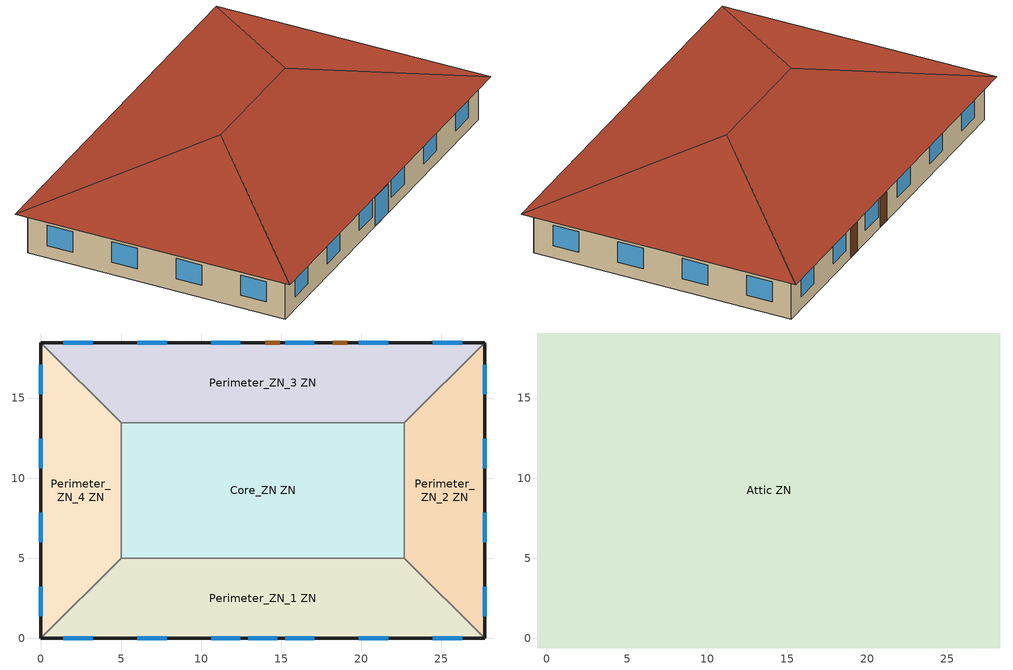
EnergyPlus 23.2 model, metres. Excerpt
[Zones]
Core_ZN ZN
 floor ground (Foundation F 126 Perim 0 Area 14966): 22.69,13.46 22.69,5 5,5 5,13.46 z0
 wall to Perimeter_ZN_2 ZN (Typical Interior Wall): 22.69,5 22.69,13.46 z0:3.05
 wall to Perimeter_ZN_3 ZN (Typical Interior Wall): 22.69,13.46 5,13.46 z0:3.05
 wall to Perimeter_ZN_1 ZN (Typical Interior Wall): 5,5 22.69,5 z0:3.05
 wall to Perimeter_ZN_4 ZN (Typical Interior Wall): 5,13.46 5,5 z0:3.05
Perimeter_ZN_1 ZN
 floor ground (Foundation F 126 Perim 2769 Area 11345): 22.69,5 27.69,0 0,0 5,5 z0
 wall outside (Typical Insulated Wood Framed Exterior Wall R-11.24): 0,0 27.69,0 z0:3.05
 wall to Perimeter_ZN_2 ZN (Typical Interior Wall): 27.69,0 22.69,5 z0:3.05
 wall to Perimeter_ZN_4 ZN (Typical Interior Wall): 5,5 0,0 z0:3.05
 window (U 0.5 SHGC 0.23 Simple Glazing Window U-0.5 SHGC 0.23 2): 12.93,0 14.76,0 z0:2.13
 window (U 0.5 SHGC 0.23 Simple Glazing Window U-0.5 SHGC 0.23): 1.39,0 3.22,0 / 6.01,0 7.84,0 / 10.62,0 12.45,0 / 15.24,0 17.07,0 / 19.85,0 21.68,0 / 24.47,0 26.3,0 z0.9:2.42
Perimeter_ZN_2 ZN
 floor ground (Foundation F 126 Perim 1846 Area 673): 27.69,18.46 27.69,0 22.69,5 22.69,13.46 z0
 wall outside (Typical Insulated Wood Framed Exterior Wall R-11.24): 27.69,0 27.69,18.46 z0:3.05
 wall to Perimeter_ZN_3 ZN (Typical Interior Wall): 27.69,18.46 22.69,13.46 z0:3.05
 window (U 0.5 SHGC 0.23 Simple Glazing Window U-0.5 SHGC 0.23): 27.69,1.39 27.69,3.22 / 27.69,6.01 27.69,7.84 / 27.69,10.62 27.69,12.45 / 27.69,15.24 27.69,17.07 z0.9:2.42
Perimeter_ZN_3 ZN
 floor ground (Foundation F 126 Perim 2769 Area 11345): 27.69,18.46 22.69,13.46 5,13.46 0,18.46 z0
 wall outside (Typical Insulated Wood Framed Exterior Wall R-11.24): 27.69,18.46 0,18.46 z0:3.05
 wall to Perimeter_ZN_4 ZN (Typical Interior Wall): 0,18.46 5,13.46 z0:3.05
 window (U 0.5 SHGC 0.23 Simple Glazing Window U-0.5 SHGC 0.23): 26.3,18.46 24.47,18.46 / 21.68,18.46 19.85,18.46 / 17.07,18.46 15.24,18.46 / 12.45,18.46 10.62,18.46 / 7.84,18.46 6.01,18.46 / 3.22,18.46 1.39,18.46 z0.9:2.42
 door (Typical Insulated Metal Door R-2.7): 14.91,18.46 14,18.46 / 19.13,18.46 18.22,18.46 z0:2.13
Perimeter_ZN_4 ZN
 floor ground (Foundation F 126 Perim 1846 Area 673): 0,18.46 5,13.46 5,5 0,0 z0
 wall outside (Typical Insulated Wood Framed Exterior Wall R-11.24): 0,18.46 0,0 z0:3.05
 window (U 0.5 SHGC 0.23 Simple Glazing Window U-0.5 SHGC 0.23): 0,17.07 0,15.24 / 0,12.45 0,10.62 / 0,7.84 0,6.01 / 0,3.22 0,1.39 z0.9:2.42
Attic ZN
 floor outside (Typical Attic Soffit): 28.29,19.06 28.29,-0.6 27.69,0 27.69,18.46 z3.05; 28.29,19.06 27.69,18.46 0,18.46 -0.6,19.06 z3.05; 27.69,0 28.29,-0.6 -0.6,-0.6 0,0 z3.05; -0.6,19.06 0,18.46 0,0 -0.6,-0.6 z3.05
 floor to Core_ZN ZN (Typical Wood Joist Attic Floor R-37.04 1): 22.69,13.46 22.69,5 5,5 5,13.46 z3.05
 floor to Perimeter_ZN_2 ZN (Typical Wood Joist Attic Floor R-37.04 1): 27.69,18.46 27.69,0 22.69,5 22.69,13.46 z3.05
 floor to Perimeter_ZN_3 ZN (Typical Wood Joist Attic Floor R-37.04 1): 27.69,18.46 22.69,13.46 5,13.46 0,18.46 z3.05
 floor to Perimeter_ZN_1 ZN (Typical Wood Joist Attic Floor R-37.04 1): 22.69,5 27.69,0 0,0 5,5 z3.05
 floor to Perimeter_ZN_4 ZN (Typical Wood Joist Attic Floor R-37.04 1): 0,18.46 5,13.46 5,5 0,0 z3.05
 roof outside (Typical Uninsulated Wood Joist Attic Roof): 18.46,9.23,6.33 28.29,-0.6,3.05 28.29,19.06,3.05; 18.46,9.23,6.33 28.29,19.06,3.05 -0.6,19.06,3.05 9.23,9.23,6.33; 9.23,9.23,6.33 -0.6,-0.6,3.05 28.29,-0.6,3.05 18.46,9.23,6.33; 9.23,9.23,6.33 -0.6,19.06,3.05 -0.6,-0.6,3.05
[Building]
-SmallOffice-ASHRAE 169-2013-1A created: 2024-03-22 11:05:47 +0100: North Axis=0; Terrain=City; Loads Convergence Tolerance Value=0.04; Temperature Convergence Tolerance Value=0.2; Solar Distribution=FullInteriorAndExterior; Maximum Number of Warmup Days=25; Minimum Number of Warmup Days=6
[Site:Location]
Honolulu Intl Arpt_HI_USA: Latitude=21.32; Longitude=-157.93; Time Zone=-10; Elevation=2
[SizingPeriod:DesignDay] Day of Month=21; DryBulb Temperature Range Modifier Type=DefaultMultipliers; Humidity Condition Type=Wetbulb; Barometric Pressure=101301; Rain Indicator=No; Snow Indicator=No; Daylight Saving Time Indicator=No; Begin Environment Reset Mode=FullResetAtBeginEnvironment
Name | Month | Day Type | Maximum DryBulb Temperature | Daily DryBulb Temperature Range | Wetbulb or DewPoint at Maximum DryBulb | Wind Speed | Wind Direction | Solar Model Indicator | ASHRAE Clear Sky Optical Depth for Beam Irradiance taub | ASHRAE Clear Sky Optical Depth for Diffuse Irradiance taud | Sky Clearness
Honolulu Intl Arpt Ann Clg .4% Condns DB=>MWB | 8 | SummerDesignDay | 32.2 | 7.1 | 23.3 | 6.7 | 60 | ASHRAETau | 0.382 | 2.521
Honolulu Intl Arpt Ann Htg 99.6% Condns DB | 2 | WinterDesignDay | 16.2 | 0 | 16.2 | 1.9 | 320 | ASHRAEClearSky |  |  | 0
[Site:GroundTemperature:FCfactorMethod]
January Ground Temperature=26.2; February Ground Temperature=24.8; March Ground Temperature=23.7; April Ground Temperature=22.5; May Ground Temperature=22.8; June Ground Temperature=23.2; July Ground Temperature=23.8; August Ground Temperature=25.2; September Ground Temperature=25.9; October Ground Temperature=26.9; November Ground Temperature=27.1; December Ground Temperature=26.9
[Site:WaterMainsTemperature]
Calculation Method=Correlation; Annual Average Outdoor Air Temperature=24.9167; Maximum Difference In Monthly Average Outdoor Air Temperatures=4.6
[Material] Thermal Absorptance=0.9; Solar Absorptance=0.7
Name | Roughness | Thickness | Conductivity | Density | Specific Heat | Visible Absorptance
25mm Stucco | Smooth | 0.0254 | 0.72 | 1856 | 840 | 0.7
5/8 in. Gypsum Board | MediumSmooth | 0.0159 | 0.16 | 800 | 1090 | 0.7
5/8 in. Plywood | Smooth | 0.0159 | 0.12 | 544 | 1210 | 0.7
Asphalt Shingles | VeryRough | 0.0032 | 0.04 | 1120 | 1260 | 0.7
F08 Metal surface | Smooth | 0.0008 | 45.28 | 7824 | 500 | 0.7
G01 13mm gypsum board | Smooth | 0.0127 | 0.16 | 800 | 1090 | 0.5
Std Wood 6inch | MediumSmooth | 0.15 | 0.12 | 540 | 1210 | 0.7
[Material:NoMass] Roughness=Smooth; Thermal Absorptance=0.9; Solar Absorptance=0.7; Visible Absorptance=0.7
Name | Thermal Resistance
Typical Insulation R-1.85 | 0.326262
Typical Insulation R-35.4 1 | 6.23479
Typical Insulation R-9.06 | 1.59504
[WindowMaterial:SimpleGlazingSystem] UFactor=2.83913; Solar Heat Gain Coefficient=0.23
U 0.5 SHGC 0.23 Simple Glazing U-0.5 SHGC 0.23; U 0.5 SHGC 0.23 Simple Glazing U-0.5 SHGC 0.23 2
[Construction]
InteriorFurnishings: Std Wood 6inch
Typical Attic Soffit: 5/8 in. Plywood
Typical Insulated Metal Door R-2.7: F08 Metal surface, Typical Insulation R-1.85
Typical Insulated Wood Framed Exterior Wall R-11.24: 25mm Stucco, 5/8 in. Gypsum Board, Typical Insulation R-9.06, 5/8 in. Gypsum Board
Typical Interior Wall: G01 13mm gypsum board, G01 13mm gypsum board
Typical Uninsulated Wood Joist Attic Roof: Asphalt Shingles, 5/8 in. Plywood
Typical Wood Joist Attic Floor R-37.04 1: 5/8 in. Gypsum Board, Typical Insulation R-35.4 1
U 0.5 SHGC 0.23 Simple Glazing Window U-0.5 SHGC 0.23: U 0.5 SHGC 0.23 Simple Glazing U-0.5 SHGC 0.23
U 0.5 SHGC 0.23 Simple Glazing Window U-0.5 SHGC 0.23 2: U 0.5 SHGC 0.23 Simple Glazing U-0.5 SHGC 0.23 2
[Construction:FfactorGroundFloor] FFactor=1.26344
Name | Area | PerimeterExposed
Foundation F 126 Perim 0 Area 14966 | 149.6574 | 0
Foundation F 126 Perim 1846 Area 673 | 67.3 | 18.46
Foundation F 126 Perim 2769 Area 11345 | 113.45 | 27.69
[Space]
Name | Zone | Space Type
Attic | Attic ZN | Office Attic
Core_ZN | Core_ZN ZN | Office WholeBuilding - Sm Office
Perimeter_ZN_1 | Perimeter_ZN_1 ZN | Office WholeBuilding - Sm Office
Perimeter_ZN_2 | Perimeter_ZN_2 ZN | Office WholeBuilding - Sm Office
Perimeter_ZN_3 | Perimeter_ZN_3 ZN | Office WholeBuilding - Sm Office
Perimeter_ZN_4 | Perimeter_ZN_4 ZN | Office WholeBuilding - Sm Office
[SpaceList]
Office Attic: Attic
Office WholeBuilding - Sm Office: Perimeter_ZN_1, Perimeter_ZN_2, Perimeter_ZN_3, Perimeter_ZN_4, Core_ZN
[Zone] Multiplier=1
Name | Part of Total Floor Area
Attic ZN | No
Core_ZN ZN; Perimeter_ZN_1 ZN; Perimeter_ZN_2 ZN; Perimeter_ZN_3 ZN; Perimeter_ZN_4 ZN | Yes
[InternalMass] Construction=InteriorFurnishings
Name | Zone or ZoneList | Space or SpaceList | Surface Area
Attic Mass | Attic ZN | Attic | 1135.95
Core_ZN Mass | Core_ZN ZN | Core_ZN | 299.3148
Perimeter_ZN_1 Mass | Perimeter_ZN_1 ZN | Perimeter_ZN_1 | 226.9
Perimeter_ZN_2 Mass | Perimeter_ZN_2 ZN | Perimeter_ZN_2 | 134.6
Perimeter_ZN_3 Mass | Perimeter_ZN_3 ZN | Perimeter_ZN_3 | 226.9
Perimeter_ZN_4 Mass | Perimeter_ZN_4 ZN | Perimeter_ZN_4 | 134.6
[People]
Office WholeBuilding - Sm Office People: Zone or ZoneList or Space or SpaceList=Office WholeBuilding - Sm Office; Number of People Schedule=OfficeSmall BLDG_OCC_SCH; Number of People Calculation Method=People/Area; People per Floor Area=0.0602779; Fraction Radiant=0.3; Activity Level Schedule=OfficeSmall ACTIVITY_SCH; Work Efficiency Schedule=Work Efficiency Schedule; Clothing Insulation Schedule=Clothing Schedule; Air Velocity Schedule=Air Velocity Schedule
[Lights] Schedule=OfficeSmall BLDG_LIGHT_SCH_2013; Design Level Calculation Method=Watts/Area; Watts per Zone Floor Area=6.8889; Return Air Fraction=0; Fraction Radiant=0.7; Fraction Visible=0.2; Fraction Replaceable=1; EndUse Subcategory=General
Name | Zone or ZoneList or Space or SpaceList
Core_ZN-Office WholeBuilding - Sm Office Lights | Core_ZN
Perimeter_ZN_1-Office WholeBuilding - Sm Office Lights | Perimeter_ZN_1
Perimeter_ZN_2-Office WholeBuilding - Sm Office Lights | Perimeter_ZN_2
Perimeter_ZN_3-Office WholeBuilding - Sm Office Lights | Perimeter_ZN_3
Perimeter_ZN_4-Office WholeBuilding - Sm Office Lights | Perimeter_ZN_4
[ElectricEquipment]
Office WholeBuilding - Sm Office Elec Equip: Zone or ZoneList or Space or SpaceList=Office WholeBuilding - Sm Office; Schedule=OfficeSmall BLDG_EQUIP_SCH_2013; Design Level Calculation Method=Watts/Area; Watts per Zone Floor Area=6.78126; Fraction Latent=0; Fraction Radiant=0; Fraction Lost=0; EndUse Subcategory=General
[Daylighting:Controls] Lighting Control Type=Continuous; Minimum Input Power Fraction for Continuous or ContinuousOff Dimming Control=0.2; Minimum Light Output Fraction for Continuous or ContinuousOff Dimming Control=0.2; Number of Stepped Control Steps=1; Probability Lighting will be Reset When Needed in Manual Stepped Control=1; Glare Calculation Azimuth Angle of View Direction Clockwise from Zone yAxis=0; Maximum Allowable Discomfort Glare Index=22; Illuminance Setpoint at Reference Point 1=377; Illuminance Setpoint at Reference Point 2=377
Name | Zone or Space | Glare Calculation Daylighting Reference Point | Daylighting Reference Point 1 | Fraction of Lights Controlled by Reference Point 1 | Daylighting Reference Point 2 | Fraction of Lights Controlled by Reference Point 2
Perimeter_ZN_1 ZN DaylightingControls | Perimeter_ZN_1 ZN | Perimeter_ZN_1 Daylt Sensor 1 | Perimeter_ZN_1 Daylt Sensor 1 | 0.218 | Perimeter_ZN_1 Daylt Sensor 2 | 0.056
Perimeter_ZN_2 ZN DaylightingControls | Perimeter_ZN_2 ZN | Perimeter_ZN_2 Daylt Sensor 1 | Perimeter_ZN_2 Daylt Sensor 1 | 0.231 | Perimeter_ZN_2 Daylt Sensor 2 | 0.051
Perimeter_ZN_3 ZN DaylightingControls | Perimeter_ZN_3 ZN | Perimeter_ZN_3 Daylt Sensor 1 | Perimeter_ZN_3 Daylt Sensor 1 | 0.215 | Perimeter_ZN_3 Daylt Sensor 2 | 0.056
Perimeter_ZN_4 ZN DaylightingControls | Perimeter_ZN_4 ZN | Perimeter_ZN_4 Daylt Sensor 1 | Perimeter_ZN_4 Daylt Sensor 1 | 0.231 | Perimeter_ZN_4 Daylt Sensor 2 | 0.051
[ZoneInfiltration:DesignFlowRate] Temperature Term Coefficient=0; Velocity Squared Term Coefficient=0
Name | Zone or ZoneList or Space or SpaceList | Schedule | Design Flow Rate Calculation Method | Design Flow Rate | Constant Term Coefficient | Velocity Term Coefficient | Flow Rate per Exterior Surface Area
attic Infiltration | Attic | Always On | Flow/Zone | 0.2001 | 1 | 0
entry door Infiltration | Perimeter_ZN_1 | OfficeSmall INFIL_Door_Opening_SCH | Flow/Zone | 0.129785 | 1 | 0
Perimeter_ZN_1 Infiltration | Perimeter_ZN_1 | OfficeSmall INFIL_QUARTER_ON_SCH | Flow/ExteriorArea |  | 0 | 0.224 | 0.000569573
Perimeter_ZN_2 Infiltration | Perimeter_ZN_2 | OfficeSmall INFIL_QUARTER_ON_SCH | Flow/ExteriorArea |  | 0 | 0.224 | 0.000569573
Perimeter_ZN_3 Infiltration | Perimeter_ZN_3 | OfficeSmall INFIL_QUARTER_ON_SCH | Flow/ExteriorArea |  | 0 | 0.224 | 0.000569573
Perimeter_ZN_4 Infiltration | Perimeter_ZN_4 | OfficeSmall INFIL_QUARTER_ON_SCH | Flow/ExteriorArea |  | 0 | 0.224 | 0.000569573
[Exterior:Lights] Control Option=AstronomicalClock; EndUse Subcategory=General
Name | Schedule | Design Level
NonDimming Exterior Lights Def | OfficeSmall Exterior_lighting_schedule_a | 50.7
Occ Sensing Exterior Lights Def | OfficeSmall Exterior_lighting_schedule_b_2016 | 560.6344
[EnergyManagementSystem:Sensor]
Name | OutputVariable or OutputMeter Index Key | OutputVariable or OutputMeter
Business_Sensor | OfficeSmall_BUSINESS_SCH | Schedule Value
Core_ZN_LSr | Core_ZN | Space Lights Electricity Rate
Perimeter_ZN_1_LSr | Perimeter_ZN_1 | Space Lights Electricity Rate
Perimeter_ZN_2_LSr | Perimeter_ZN_2 | Space Lights Electricity Rate
Perimeter_ZN_3_LSr | Perimeter_ZN_3 | Space Lights Electricity Rate
Perimeter_ZN_4_LSr | Perimeter_ZN_4 | Space Lights Electricity Rate
[EnergyManagementSystem:Actuator] Actuated Component Type=Lights; Actuated Component Control Type=Electricity Rate
Name | Actuated Component Unique
Core_ZN_Light1_Actuator | Core_ZN-Office WholeBuilding - Sm Office Lights
Perimeter_ZN_1_Light1_Actuator | Perimeter_ZN_1-Office WholeBuilding - Sm Office Lights
Perimeter_ZN_2_Light1_Actuator | Perimeter_ZN_2-Office WholeBuilding - Sm Office Lights
Perimeter_ZN_3_Light1_Actuator | Perimeter_ZN_3-Office WholeBuilding - Sm Office Lights
Perimeter_ZN_4_Light1_Actuator | Perimeter_ZN_4-Office WholeBuilding - Sm Office Lights
[EnergyManagementSystem:ProgramCallingManager]
SET_Core_ZN_Light_EMS_Program_Manager: AfterPredictorAfterHVACManagers; SET_Core_ZN_Light_EMS_Program
SET_Perimeter_ZN_1_Light_EMS_Program_Manager: AfterPredictorAfterHVACManagers; SET_Perimeter_ZN_1_Light_EMS_Program
SET_Perimeter_ZN_2_Light_EMS_Program_Manager: AfterPredictorAfterHVACManagers; SET_Perimeter_ZN_2_Light_EMS_Program
SET_Perimeter_ZN_3_Light_EMS_Program_Manager: AfterPredictorAfterHVACManagers; SET_Perimeter_ZN_3_Light_EMS_Program
SET_Perimeter_ZN_4_Light_EMS_Program_Manager: AfterPredictorAfterHVACManagers; SET_Perimeter_ZN_4_Light_EMS_Program
[EnergyManagementSystem:Program]
SET_Core_ZN_Light_EMS_Program: SET Core_ZN_LSr_IP=0.093*Core_ZN_LSr/149.65740000000002; IF (Business_Sensor <= 0) && (Core_ZN_LSr_IP >= 0.02); SET Core_ZN_Light1_Actuator = 0.02*149.65740000000002/0.09290304; ELSE; SET Core_ZN_Light1_Actuator = NULL; ENDIF
SET_Perimeter_ZN_1_Light_EMS_Program: SET Perimeter_ZN_1_LSr_IP=0.093*Perimeter_ZN_1_LSr/113.44999999999999; IF (Business_Sensor <= 0) && (Perimeter_ZN_1_LSr_IP >= 0.02); SET Perimeter_ZN_1_Light1_Actuator = 0.02*113.44999999999999/0.09290304; ELSE; SET Perimeter_ZN_1_Light1_Actuator = NULL; ENDIF
SET_Perimeter_ZN_2_Light_EMS_Program: SET Perimeter_ZN_2_LSr_IP=0.093*Perimeter_ZN_2_LSr/67.30000000000001; IF (Business_Sensor <= 0) && (Perimeter_ZN_2_LSr_IP >= 0.02); SET Perimeter_ZN_2_Light1_Actuator = 0.02*67.30000000000001/0.09290304; ELSE; SET Perimeter_ZN_2_Light1_Actuator = NULL; ENDIF
SET_Perimeter_ZN_3_Light_EMS_Program: SET Perimeter_ZN_3_LSr_IP=0.093*Perimeter_ZN_3_LSr/113.45000000000002; IF (Business_Sensor <= 0) && (Perimeter_ZN_3_LSr_IP >= 0.02); SET Perimeter_ZN_3_Light1_Actuator = 0.02*113.45000000000002/0.09290304; ELSE; SET Perimeter_ZN_3_Light1_Actuator = NULL; ENDIF
SET_Perimeter_ZN_4_Light_EMS_Program: SET Perimeter_ZN_4_LSr_IP=0.093*Perimeter_ZN_4_LSr/67.30000000000001; IF (Business_Sensor <= 0) && (Perimeter_ZN_4_LSr_IP >= 0.02); SET Perimeter_ZN_4_Light1_Actuator = 0.02*67.30000000000001/0.09290304; ELSE; SET Perimeter_ZN_4_Light1_Actuator = NULL; ENDIF
[Schedule:Day:Interval]
OfficeSmall BLDG_OCC_SCH Default; OfficeSmall BLDG_OCC_SCH Winter Design Day; Work Efficiency Schedule Default; OfficeSmall BLDG_EQUIP_SCH_2013 Winter Design Day; OfficeSmall BLDG_LIGHT_SCH_2013 Winter Design Day; OfficeSmall INFIL_Door_Opening_SCH Default; OfficeSmall INFIL_Door_Opening_SCH Summer Design Day; OfficeSmall INFIL_Door_Opening_SCH Winter Design Day; OfficeSmall_BUSINESS_SCH Default; OfficeSmall_BUSINESS_SCH Winter Design Day: No, 24:00, 0
OfficeSmall BLDG_OCC_SCH Wkdy Day: No, 06:00, 0, 07:00, 0.11, 08:00, 0.21, 12:00, 1, 13:00, 0.53, 17:00, 1, 18:00, 0.32, 22:00, 0.11, 23:00, 0.05, 24:00, 0
OfficeSmall BLDG_OCC_SCH Summer Design Day; Clothing Schedule Default Winter Clothes; OfficeSmall BLDG_EQUIP_SCH_2013 Summer Design Day; OfficeSmall BLDG_LIGHT_SCH_2013 Summer Design Day; Always On Default; OfficeSmall INFIL_QUARTER_ON_SCH Default; OfficeSmall_BUSINESS_SCH Summer Design Day: No, 24:00, 1
OfficeSmall ACTIVITY_SCH Default; OfficeSmall ACTIVITY_SCH Summer Design Day; OfficeSmall ACTIVITY_SCH Winter Design Day: No, 24:00, 120
Air Velocity Schedule Default: No, 24:00, 0.2
OfficeSmall BLDG_EQUIP_SCH_2013 Wknd Day: No, 24:00, 0.163791
OfficeSmall BLDG_EQUIP_SCH_2013 Default|Wkdy Day; OfficeSmall BLDG_EQUIP_SCH_2013 Default: No, 06:00, 0.409478, 08:00, 0.479753, 12:00, 0.959505, 13:00, 0.901935, 17:00, 0.959505, 18:00, 0.479753, 23:00, 0.191901, 24:00, 0.163791
OfficeSmall BLDG_LIGHT_SCH_2013 Wknd Day: No, 24:00, 0.18
OfficeSmall BLDG_LIGHT_SCH_2013 Default|Wkdy Day; OfficeSmall BLDG_LIGHT_SCH_2013 Default: No, 05:00, 0.18, 06:00, 0.23, 07:00, 0.178641, 08:00, 0.326215, 12:00, 0.699031, 13:00, 0.621361, 17:00, 0.699031, 18:00, 0.473788, 20:00, 0.326215, 22:00, 0.248544, 23:00, 0.178641, 24:00, 0.18
OfficeSmall Exterior_lighting_schedule_a Default; OfficeSmall Exterior_lighting_schedule_a Summer Design Day; OfficeSmall Exterior_lighting_schedule_a Winter Design Day: No, 06:00, 0, 24:00, 1
OfficeSmall Exterior_lighting_schedule_b_2016 Default; OfficeSmall Exterior_lighting_schedule_b_2016 Summer Design Day; OfficeSmall Exterior_lighting_schedule_b_2016 Winter Design Day: No, 06:00, 0.5, 24:00, 1
OfficeSmall INFIL_Door_Opening_SCH Wkdy Day: No, 06:00, 0, 07:00, 0.144, 08:00, 1, 12:00, 0.144, 13:00, 1, 17:00, 0.144, 18:00, 1, 19:00, 0.144, 24:00, 0
OfficeSmall INFIL_QUARTER_ON_SCH SmrDsn|Wkdy Day; OfficeSmall INFIL_QUARTER_ON_SCH Summer Design Day: No, 07:00, 1, 19:00, 0.25, 24:00, 1
OfficeSmall INFIL_QUARTER_ON_SCH Winter Design Day; OfficeSmall INFIL_QUARTER_ON_SCH WntrDsn|Sat Day: No, 07:00, 1, 18:00, 0.25, 24:00, 1
OfficeSmall_BUSINESS_SCH Wkdy Day: No, 06:00, 0, 22:00, 1, 24:00, 0
[Schedule:Week:Daily]
OfficeSmall BLDG_OCC_SCH Week Rule - Jan1-Dec31: OfficeSmall BLDG_OCC_SCH Default, OfficeSmall BLDG_OCC_SCH Wkdy Day, OfficeSmall BLDG_OCC_SCH Wkdy Day, OfficeSmall BLDG_OCC_SCH Wkdy Day, OfficeSmall BLDG_OCC_SCH Wkdy Day, OfficeSmall BLDG_OCC_SCH Wkdy Day, OfficeSmall BLDG_OCC_SCH Default, OfficeSmall BLDG_OCC_SCH Default, OfficeSmall BLDG_OCC_SCH Summer Design Day, OfficeSmall BLDG_OCC_SCH Winter Design Day, OfficeSmall BLDG_OCC_SCH Default, OfficeSmall BLDG_OCC_SCH Default
OfficeSmall ACTIVITY_SCH Week Rule - Jan1-Dec31: OfficeSmall ACTIVITY_SCH Default, OfficeSmall ACTIVITY_SCH Default, OfficeSmall ACTIVITY_SCH Default, OfficeSmall ACTIVITY_SCH Default, OfficeSmall ACTIVITY_SCH Default, OfficeSmall ACTIVITY_SCH Default, OfficeSmall ACTIVITY_SCH Default, OfficeSmall ACTIVITY_SCH Default, OfficeSmall ACTIVITY_SCH Summer Design Day, OfficeSmall ACTIVITY_SCH Winter Design Day, OfficeSmall ACTIVITY_SCH Default, OfficeSmall ACTIVITY_SCH Default
Work Efficiency Schedule Week Rule - Jan1-Dec31: Work Efficiency Schedule Default, Work Efficiency Schedule Default, Work Efficiency Schedule Default, Work Efficiency Schedule Default, Work Efficiency Schedule Default, Work Efficiency Schedule Default, Work Efficiency Schedule Default, Work Efficiency Schedule Default, Work Efficiency Schedule Default, Work Efficiency Schedule Default, Work Efficiency Schedule Default, Work Efficiency Schedule Default
Clothing Schedule Week Rule - Jan1-Dec31: Clothing Schedule Default Winter Clothes, Clothing Schedule Default Winter Clothes, Clothing Schedule Default Winter Clothes, Clothing Schedule Default Winter Clothes, Clothing Schedule Default Winter Clothes, Clothing Schedule Default Winter Clothes, Clothing Schedule Default Winter Clothes, Clothing Schedule Default Winter Clothes, Clothing Schedule Default Winter Clothes, Clothing Schedule Default Winter Clothes, Clothing Schedule Default Winter Clothes, Clothing Schedule Default Winter Clothes
Air Velocity Schedule Week Rule - Jan1-Dec31: Air Velocity Schedule Default, Air Velocity Schedule Default, Air Velocity Schedule Default, Air Velocity Schedule Default, Air Velocity Schedule Default, Air Velocity Schedule Default, Air Velocity Schedule Default, Air Velocity Schedule Default, Air Velocity Schedule Default, Air Velocity Schedule Default, Air Velocity Schedule Default, Air Velocity Schedule Default
OfficeSmall BLDG_EQUIP_SCH_2013 Week Rule - Jan1-Dec31: OfficeSmall BLDG_EQUIP_SCH_2013 Wknd Day, OfficeSmall BLDG_EQUIP_SCH_2013 Default|Wkdy Day, OfficeSmall BLDG_EQUIP_SCH_2013 Default|Wkdy Day, OfficeSmall BLDG_EQUIP_SCH_2013 Default|Wkdy Day, OfficeSmall BLDG_EQUIP_SCH_2013 Default|Wkdy Day, OfficeSmall BLDG_EQUIP_SCH_2013 Default|Wkdy Day, OfficeSmall BLDG_EQUIP_SCH_2013 Wknd Day, OfficeSmall BLDG_EQUIP_SCH_2013 Default, OfficeSmall BLDG_EQUIP_SCH_2013 Summer Design Day, OfficeSmall BLDG_EQUIP_SCH_2013 Winter Design Day, OfficeSmall BLDG_EQUIP_SCH_2013 Default, OfficeSmall BLDG_EQUIP_SCH_2013 Default
OfficeSmall BLDG_LIGHT_SCH_2013 Week Rule - Jan1-Dec31: OfficeSmall BLDG_LIGHT_SCH_2013 Wknd Day, OfficeSmall BLDG_LIGHT_SCH_2013 Default|Wkdy Day, OfficeSmall BLDG_LIGHT_SCH_2013 Default|Wkdy Day, OfficeSmall BLDG_LIGHT_SCH_2013 Default|Wkdy Day, OfficeSmall BLDG_LIGHT_SCH_2013 Default|Wkdy Day, OfficeSmall BLDG_LIGHT_SCH_2013 Default|Wkdy Day, OfficeSmall BLDG_LIGHT_SCH_2013 Wknd Day, OfficeSmall BLDG_LIGHT_SCH_2013 Default, OfficeSmall BLDG_LIGHT_SCH_2013 Summer Design Day, OfficeSmall BLDG_LIGHT_SCH_2013 Winter Design Day, OfficeSmall BLDG_LIGHT_SCH_2013 Default, OfficeSmall BLDG_LIGHT_SCH_2013 Default
Always On Week Rule - Jan1-Dec31: Always On Default, Always On Default, Always On Default, Always On Default, Always On Default, Always On Default, Always On Default, Always On Default, Always On Default, Always On Default, Always On Default, Always On Default
OfficeSmall Exterior_lighting_schedule_a Week Rule - Jan1-Dec31: OfficeSmall Exterior_lighting_schedule_a Default, OfficeSmall Exterior_lighting_schedule_a Default, OfficeSmall Exterior_lighting_schedule_a Default, OfficeSmall Exterior_lighting_schedule_a Default, OfficeSmall Exterior_lighting_schedule_a Default, OfficeSmall Exterior_lighting_schedule_a Default, OfficeSmall Exterior_lighting_schedule_a Default, OfficeSmall Exterior_lighting_schedule_a Default, OfficeSmall Exterior_lighting_schedule_a Summer Design Day, OfficeSmall Exterior_lighting_schedule_a Winter Design Day, OfficeSmall Exterior_lighting_schedule_a Default, OfficeSmall Exterior_lighting_schedule_a Default
OfficeSmall Exterior_lighting_schedule_b_2016 Week Rule - Jan1-Dec31: OfficeSmall Exterior_lighting_schedule_b_2016 Default, OfficeSmall Exterior_lighting_schedule_b_2016 Default, OfficeSmall Exterior_lighting_schedule_b_2016 Default, OfficeSmall Exterior_lighting_schedule_b_2016 Default, OfficeSmall Exterior_lighting_schedule_b_2016 Default, OfficeSmall Exterior_lighting_schedule_b_2016 Default, OfficeSmall Exterior_lighting_schedule_b_2016 Default, OfficeSmall Exterior_lighting_schedule_b_2016 Default, OfficeSmall Exterior_lighting_schedule_b_2016 Summer Design Day, OfficeSmall Exterior_lighting_schedule_b_2016 Winter Design Day, OfficeSmall Exterior_lighting_schedule_b_2016 Default, OfficeSmall Exterior_lighting_schedule_b_2016 Default
OfficeSmall INFIL_Door_Opening_SCH Week Rule - Jan1-Dec31: OfficeSmall INFIL_Door_Opening_SCH Default, OfficeSmall INFIL_Door_Opening_SCH Wkdy Day, OfficeSmall INFIL_Door_Opening_SCH Wkdy Day, OfficeSmall INFIL_Door_Opening_SCH Wkdy Day, OfficeSmall INFIL_Door_Opening_SCH Wkdy Day, OfficeSmall INFIL_Door_Opening_SCH Wkdy Day, OfficeSmall INFIL_Door_Opening_SCH Default, OfficeSmall INFIL_Door_Opening_SCH Default, OfficeSmall INFIL_Door_Opening_SCH Summer Design Day, OfficeSmall INFIL_Door_Opening_SCH Winter Design Day, OfficeSmall INFIL_Door_Opening_SCH Default, OfficeSmall INFIL_Door_Opening_SCH Default
OfficeSmall INFIL_QUARTER_ON_SCH Week Rule - Jan1-Dec31: OfficeSmall INFIL_QUARTER_ON_SCH Default, OfficeSmall INFIL_QUARTER_ON_SCH SmrDsn|Wkdy Day, OfficeSmall INFIL_QUARTER_ON_SCH SmrDsn|Wkdy Day, OfficeSmall INFIL_QUARTER_ON_SCH SmrDsn|Wkdy Day, OfficeSmall INFIL_QUARTER_ON_SCH SmrDsn|Wkdy Day, OfficeSmall INFIL_QUARTER_ON_SCH SmrDsn|Wkdy Day, OfficeSmall INFIL_QUARTER_ON_SCH WntrDsn|Sat Day, OfficeSmall INFIL_QUARTER_ON_SCH Default, OfficeSmall INFIL_QUARTER_ON_SCH Summer Design Day, OfficeSmall INFIL_QUARTER_ON_SCH Winter Design Day, OfficeSmall INFIL_QUARTER_ON_SCH Default, OfficeSmall INFIL_QUARTER_ON_SCH Default
OfficeSmall_BUSINESS_SCH Week Rule - Jan1-Dec31: OfficeSmall_BUSINESS_SCH Default, OfficeSmall_BUSINESS_SCH Wkdy Day, OfficeSmall_BUSINESS_SCH Wkdy Day, OfficeSmall_BUSINESS_SCH Wkdy Day, OfficeSmall_BUSINESS_SCH Wkdy Day, OfficeSmall_BUSINESS_SCH Wkdy Day, OfficeSmall_BUSINESS_SCH Default, OfficeSmall_BUSINESS_SCH Default, OfficeSmall_BUSINESS_SCH Summer Design Day, OfficeSmall_BUSINESS_SCH Winter Design Day, OfficeSmall_BUSINESS_SCH Default, OfficeSmall_BUSINESS_SCH Default
[Schedule:Year]
OfficeSmall BLDG_OCC_SCH: OfficeSmall BLDG_OCC_SCH Week Rule - Jan1-Dec31, 1, 1, 12, 31
OfficeSmall ACTIVITY_SCH: OfficeSmall ACTIVITY_SCH Week Rule - Jan1-Dec31, 1, 1, 12, 31
Work Efficiency Schedule: Work Efficiency Schedule Week Rule - Jan1-Dec31, 1, 1, 12, 31
Clothing Schedule: Clothing Schedule Week Rule - Jan1-Dec31, 1, 1, 12, 31
Air Velocity Schedule: Air Velocity Schedule Week Rule - Jan1-Dec31, 1, 1, 12, 31
OfficeSmall BLDG_EQUIP_SCH_2013: OfficeSmall BLDG_EQUIP_SCH_2013 Week Rule - Jan1-Dec31, 1, 1, 12, 31
OfficeSmall BLDG_LIGHT_SCH_2013: OfficeSmall BLDG_LIGHT_SCH_2013 Week Rule - Jan1-Dec31, 1, 1, 12, 31
Always On: Always On Week Rule - Jan1-Dec31, 1, 1, 12, 31
OfficeSmall Exterior_lighting_schedule_a: OfficeSmall Exterior_lighting_schedule_a Week Rule - Jan1-Dec31, 1, 1, 12, 31
OfficeSmall Exterior_lighting_schedule_b_2016: OfficeSmall Exterior_lighting_schedule_b_2016 Week Rule - Jan1-Dec31, 1, 1, 12, 31
OfficeSmall INFIL_Door_Opening_SCH: OfficeSmall INFIL_Door_Opening_SCH Week Rule - Jan1-Dec31, 1, 1, 12, 31
OfficeSmall INFIL_QUARTER_ON_SCH: OfficeSmall INFIL_QUARTER_ON_SCH Week Rule - Jan1-Dec31, 1, 1, 12, 31
OfficeSmall_BUSINESS_SCH: OfficeSmall_BUSINESS_SCH Week Rule - Jan1-Dec31, 1, 1, 12, 31
